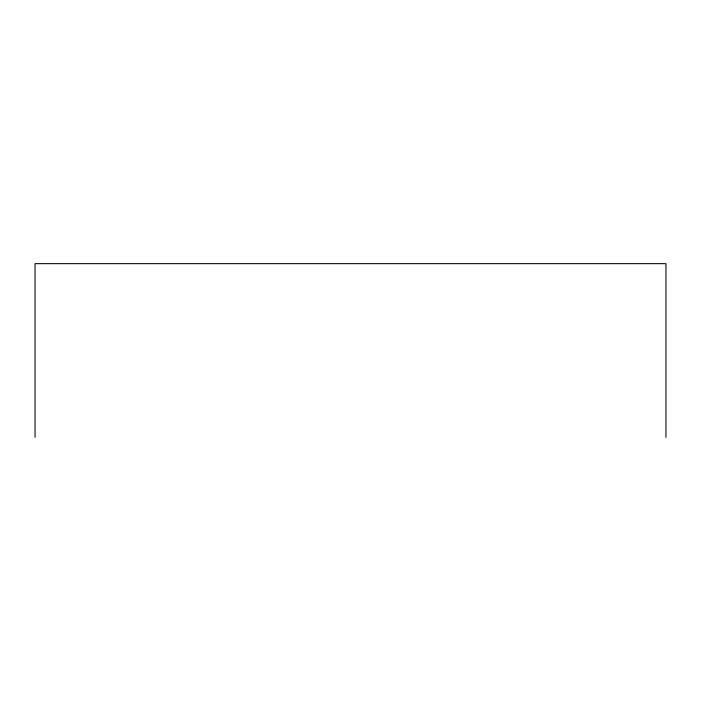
<?xml version="1.0" encoding="UTF-8"?>
<svg xmlns="http://www.w3.org/2000/svg" width="701" height="701" viewBox="0 0 701 701"><rect width="100%" height="100%" fill="white"/><g stroke="black" fill="none" stroke-linecap="round" stroke-linejoin="round"><path stroke-width="1.05" d="M665.95 437.345L665.95 263.655L35.05 263.655L35.05 437.345"/></g></svg>
